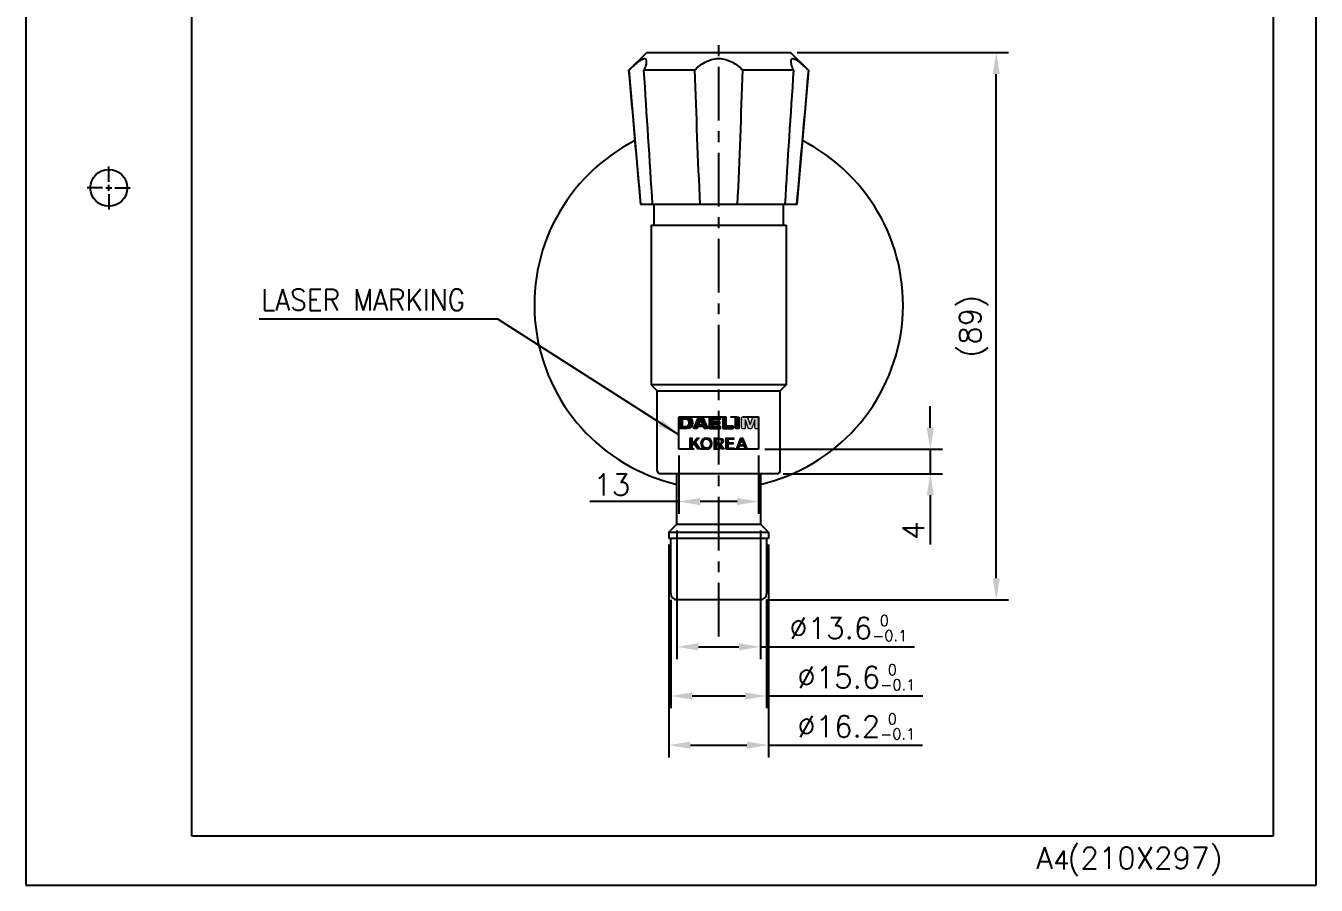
# Model space of a CAD drawing. Extents: x -4001 to -3791, y -4337 to -4040.
# Drawn here: x -4001.4 to -3791.4, y -4336.7 to -4196.8 of the extents above; entities that cross this region are included whole.
import ezdxf

# ---------------------------------------------------------------- set-up
doc = ezdxf.new("R2010")
doc.units = 0
doc.header["$LTSCALE"] = 7
doc.linetypes.add('CENTER', pattern=[2, 1.25, -0.25, 0.25, -0.25])
doc.linetypes.add('PHANTOM', pattern=[2.5, 1.25, -0.25, 0.25, -0.25, 0.25, -0.25])
doc.layers.get('0').update_dxf_attribs({"color": 2, "linetype": 'CONTINUOUS'})
doc.layers.get('Defpoints').update_dxf_attribs({"linetype": 'CONTINUOUS'})
for name, color, linetype in [('CL', 1, 'CENTER'), ('DIM', 2, 'CONTINUOUS'), ('DWG', 7, 'CONTINUOUS'), ('HANDLE_R1_DXF_CONTINUOUS_LINE', 7, 'CONTINUOUS'), ('PH', 3, 'PHANTOM'), ('TXT', 4, 'CONTINUOUS')]:
    doc.layers.add(name, color=color, linetype=linetype)
doc.layers.add('Layer 2', color=7, linetype='CONTINUOUS', lineweight=0)
doc.styles.add('DD', font='romans', dxfattribs={"bigfont": 'GHS.shx'})
doc.styles.add('GHS', font='ROMANS.shx', dxfattribs={"bigfont": 'GHS.shx'})
doc.dimstyles.new('CWC', dxfattribs={"dimscale": 0, "dimtxt": 3.5, "dimasz": 3.5, "dimexe": 2, "dimexo": 1, "dimgap": 1, "dimtad": 1, "dimdec": 4, "dimdsep": 46, "dimtxsty": 'DD', "dimcen": 3, "dimclrd": 2, "dimclre": 2, "dimclrt": 2, "dimadec": 3, "dimazin": 2, "dimtfac": 1, "dimtdec": 4, "dimtmove": 0, "dimatfit": 3, "dimfxl": 1, "dimtvp": 1, "dimtolj": 1, "dimtzin": 0, "dimlwd": -1, "dimlwe": -1, "dimarcsym": 0})

# ---------------------------------------------------------------- blocks, each defined once
blk = doc.blocks.new('BORDER')
for p, q in [((0, 1), (0, 0)), ((1, 0), (1, 1)), ((0, 0), (1, 0))]:
    blk.add_line(p, q)
blk = doc.blocks.new('*D2')
at = {"layer": 'Defpoints', "color": 0, "transparency": 16777216}
for p in [(-3882.12, -4265.71), (-3879.12, -4269.71), (-3854.18, -4269.71)]:
    blk.add_point(p, dxfattribs=at)
at = {"layer": 'DWG', "color": 2, "transparency": 16777216}
for p, q in [((-3854.18, -4262.21), (-3854.18, -4258.71)), ((-3881.12, -4265.71), (-3852.18, -4265.71)), ((-3854.18, -4265.71), (-3854.18, -4269.71)), ((-3878.12, -4269.71), (-3852.18, -4269.71)), ((-3854.18, -4273.21), (-3854.18, -4281.21))]:
    blk.add_line(p, q, dxfattribs=at)
for points in [[(-3854.77, -4262.21), (-3853.6, -4262.21), (-3854.18, -4265.71)], [(-3854.77, -4273.21), (-3853.6, -4273.21), (-3854.18, -4269.71)]]:
    blk.add_solid(points, dxfattribs=at)
at = {"layer": 'DWG', "color": 2, "transparency": 16777216, "insert": (-3856.93, -4278.96), "char_height": 3.5, "attachment_point": 5, "rotation": 90, "style": 'DD'}
blk.add_mtext('\\A1;4', dxfattribs=at)
blk = doc.blocks.new('*D7')
at = {"layer": 'Defpoints', "color": 0, "transparency": 16777216}
for p in [(-3876.87, -4201.16), (-3843.44, -4201.16), (-3881.82, -4290.21)]:
    blk.add_point(p, dxfattribs=at)
at = {"layer": 'DWG', "color": 2, "transparency": 16777216}
for p, q in [((-3875.87, -4201.16), (-3841.44, -4201.16)), ((-3843.44, -4286.71), (-3843.44, -4204.66)), ((-3880.82, -4290.21), (-3841.44, -4290.21))]:
    blk.add_line(p, q, dxfattribs=at)
for points in [[(-3844.03, -4204.66), (-3842.86, -4204.66), (-3843.44, -4201.16)], [(-3844.03, -4286.71), (-3842.86, -4286.71), (-3843.44, -4290.21)]]:
    blk.add_solid(points, dxfattribs=at)
at = {"layer": 'DWG', "color": 2, "transparency": 16777216, "insert": (-3847.11, -4245.69), "char_height": 3.5, "attachment_point": 5, "rotation": 90, "style": 'DD'}
blk.add_mtext('\\A1;(89)', dxfattribs=at)
blk = doc.blocks.new('*D3')
at = {"layer": 'Defpoints', "color": 0, "transparency": 16777216}
for p in [(-3896.42, -4289.21), (-3880.82, -4289.21), (-3880.82, -4305.87)]:
    blk.add_point(p, dxfattribs=at)
at = {"layer": 'DWG', "color": 2, "transparency": 16777216}
for p, q in [((-3896.42, -4290.21), (-3896.42, -4307.87)), ((-3880.82, -4290.21), (-3880.82, -4307.87)), ((-3892.92, -4305.87), (-3884.32, -4305.87)), ((-3880.82, -4305.87), (-3855.41, -4305.87))]:
    blk.add_line(p, q, dxfattribs=at)
for points in [[(-3892.92, -4305.29), (-3892.92, -4306.46), (-3896.42, -4305.87)], [(-3884.32, -4305.29), (-3884.32, -4306.46), (-3880.82, -4305.87)]]:
    blk.add_solid(points, dxfattribs=at)
at = {"layer": 'DWG', "color": 2, "transparency": 16777216, "insert": (-3866.21, -4302.83), "char_height": 3.5, "attachment_point": 5, "style": 'DD'}
blk.add_mtext('\\A1;%%C15.6{\\H0.5x;\\S 0^ -0.1;}', dxfattribs=at)
blk = doc.blocks.new('*D4')
at = {"layer": 'Defpoints', "color": 0, "transparency": 16777216}
for p in [(-3895.42, -4277.91), (-3881.82, -4277.91), (-3881.82, -4297.87)]:
    blk.add_point(p, dxfattribs=at)
at = {"layer": 'DWG', "color": 2, "transparency": 16777216}
for p, q in [((-3895.42, -4278.91), (-3895.42, -4299.87)), ((-3881.82, -4278.91), (-3881.82, -4299.87)), ((-3891.92, -4297.87), (-3885.32, -4297.87)), ((-3881.82, -4297.87), (-3856.73, -4297.87))]:
    blk.add_line(p, q, dxfattribs=at)
for points in [[(-3891.92, -4297.29), (-3891.92, -4298.46), (-3895.42, -4297.87)], [(-3885.32, -4297.29), (-3885.32, -4298.46), (-3881.82, -4297.87)]]:
    blk.add_solid(points, dxfattribs=at)
at = {"layer": 'DWG', "color": 2, "transparency": 16777216, "insert": (-3867.52, -4294.83), "char_height": 3.5, "attachment_point": 5, "style": 'DD'}
blk.add_mtext('\\A1;%%C13.6{\\H0.5x;\\S 0^ -0.1;}', dxfattribs=at)
blk = doc.blocks.new('*D5')
at = {"layer": 'Defpoints', "color": 0, "transparency": 16777216}
for p in [(-3896.72, -4280.21), (-3880.52, -4280.21), (-3880.52, -4313.87)]:
    blk.add_point(p, dxfattribs=at)
at = {"layer": 'DWG', "color": 2, "transparency": 16777216}
for p, q in [((-3896.72, -4281.21), (-3896.72, -4315.87)), ((-3880.52, -4281.21), (-3880.52, -4315.87)), ((-3893.22, -4313.87), (-3884.02, -4313.87)), ((-3880.52, -4313.87), (-3855.43, -4313.87))]:
    blk.add_line(p, q, dxfattribs=at)
for points in [[(-3893.22, -4313.29), (-3893.22, -4314.46), (-3896.72, -4313.87)], [(-3884.02, -4313.29), (-3884.02, -4314.46), (-3880.52, -4313.87)]]:
    blk.add_solid(points, dxfattribs=at)
at = {"layer": 'DWG', "color": 2, "transparency": 16777216, "insert": (-3866.22, -4310.83), "char_height": 3.5, "attachment_point": 5, "style": 'DD'}
blk.add_mtext('\\A1;%%C16.2{\\H0.5x;\\S 0^ -0.1;}', dxfattribs=at)
blk = doc.blocks.new('*D6')
at = {"layer": 'Defpoints', "color": 0, "transparency": 16777216}
for p in [(-3895.12, -4265.71), (-3882.12, -4265.71), (-3882.12, -4274.23)]:
    blk.add_point(p, dxfattribs=at)
at = {"layer": 'DWG', "color": 2, "transparency": 16777216}
for p, q in [((-3895.12, -4266.71), (-3895.12, -4276.23)), ((-3882.12, -4266.71), (-3882.12, -4276.23)), ((-3895.12, -4274.23), (-3909.58, -4274.23)), ((-3885.62, -4274.23), (-3891.62, -4274.23))]:
    blk.add_line(p, q, dxfattribs=at)
for points in [[(-3891.62, -4273.64), (-3891.62, -4274.81), (-3895.12, -4274.23)], [(-3885.62, -4273.64), (-3885.62, -4274.81), (-3882.12, -4274.23)]]:
    blk.add_solid(points, dxfattribs=at)
at = {"layer": 'DWG', "color": 2, "transparency": 16777216, "insert": (-3906, -4271.48), "char_height": 3.5, "attachment_point": 5, "style": 'DD'}
blk.add_mtext('\\A1;13', dxfattribs=at)
blk = doc.blocks.new('fdf')
at = {"layer": 'Layer 2'}
h = blk.add_hatch(color=2, dxfattribs=at)
h.dxf.hatch_style = 2
edge = h.paths.add_edge_path()
edge.add_spline(control_points=[(-4472.35, -1417.17), (-4472.54, -1417.17), (-4472.73, -1417.17), (-4472.93, -1417.17), (-4472.93, -1416.82), (-4472.93, -1416.46), (-4472.93, -1416.11), (-4472.73, -1416.11), (-4472.54, -1416.11), (-4472.35, -1416.11), (-4472.08, -1416.11), (-4471.91, -1416.31), (-4471.91, -1416.64), (-4471.91, -1416.97), (-4472.08, -1417.17), (-4472.35, -1417.17)], knot_values=[0, 0, 0, 0, 1, 1, 1, 2, 2, 2, 3, 3, 3, 4, 4, 4, 5, 5, 5, 5], degree=3, periodic=0)
edge = h.paths.add_edge_path()
edge.add_spline(control_points=[(-4472.17, -1415.67), (-4472.59, -1415.67), (-4473.01, -1415.67), (-4473.43, -1415.67), (-4473.53, -1415.67), (-4473.57, -1415.71), (-4473.57, -1415.81), (-4473.57, -1416.36), (-4473.57, -1416.92), (-4473.57, -1417.47), (-4473.57, -1417.57), (-4473.53, -1417.61), (-4473.43, -1417.61), (-4473.01, -1417.61), (-4472.59, -1417.61), (-4472.17, -1417.61), (-4471.56, -1417.61), (-4471.25, -1417.26), (-4471.25, -1416.64), (-4471.25, -1416.01), (-4471.56, -1415.67), (-4472.17, -1415.67)], knot_values=[0, 0, 0, 0, 1, 1, 1, 2, 2, 2, 3, 3, 3, 4, 4, 4, 5, 5, 5, 6, 6, 6, 7, 7, 7, 7], degree=3, periodic=0)
h = blk.add_hatch(color=2, dxfattribs=at)
h.dxf.hatch_style = 2
edge = h.paths.add_edge_path()
edge.add_spline(control_points=[(-4470.27, -1416.89), (-4470.27, -1416.89), (-4470, -1416.16), (-4470, -1416.16), (-4470, -1416.16), (-4469.72, -1416.89), (-4469.72, -1416.89), (-4469.72, -1416.89), (-4470.27, -1416.89), (-4470.27, -1416.89)], knot_values=[0, 0, 0, 0, 1, 1, 1, 2, 2, 2, 3, 3, 3, 3], degree=3, periodic=0)
edge = h.paths.add_edge_path()
edge.add_spline(control_points=[(-4468.84, -1417.42), (-4469.08, -1416.86), (-4469.33, -1416.31), (-4469.57, -1415.75), (-4469.59, -1415.69), (-4469.63, -1415.67), (-4469.69, -1415.67), (-4469.9, -1415.67), (-4470.1, -1415.67), (-4470.3, -1415.67), (-4470.37, -1415.67), (-4470.4, -1415.69), (-4470.43, -1415.75), (-4470.67, -1416.31), (-4470.91, -1416.86), (-4471.15, -1417.42), (-4471.19, -1417.51), (-4471.13, -1417.61), (-4471.03, -1417.61), (-4470.9, -1417.61), (-4470.77, -1417.61), (-4470.64, -1417.61), (-4470.57, -1417.61), (-4470.53, -1417.58), (-4470.51, -1417.52), (-4470.48, -1417.44), (-4470.45, -1417.37), (-4470.43, -1417.3), (-4470.14, -1417.3), (-4469.85, -1417.3), (-4469.57, -1417.3), (-4469.54, -1417.37), (-4469.51, -1417.44), (-4469.48, -1417.52), (-4469.46, -1417.58), (-4469.43, -1417.61), (-4469.36, -1417.61), (-4469.23, -1417.61), (-4469.1, -1417.61), (-4468.96, -1417.61), (-4468.87, -1417.61), (-4468.8, -1417.51), (-4468.84, -1417.42)], knot_values=[0, 0, 0, 0, 1, 1, 1, 2, 2, 2, 3, 3, 3, 4, 4, 4, 5, 5, 5, 6, 6, 6, 7, 7, 7, 8, 8, 8, 9, 9, 9, 10, 10, 10, 11, 11, 11, 12, 12, 12, 13, 13, 13, 14, 14, 14, 14], degree=3, periodic=0)
h = blk.add_hatch(color=2, dxfattribs=at)
h.dxf.hatch_style = 2
edge = h.paths.add_edge_path()
edge.add_spline(control_points=[(-4468.65, -1415.81), (-4468.65, -1415.71), (-4468.61, -1415.67), (-4468.52, -1415.67), (-4467.96, -1415.67), (-4467.4, -1415.67), (-4466.85, -1415.67), (-4466.75, -1415.67), (-4466.71, -1415.71), (-4466.71, -1415.81), (-4466.71, -1415.86), (-4466.71, -1415.91), (-4466.71, -1415.96), (-4466.71, -1416.05), (-4466.75, -1416.09), (-4466.85, -1416.09), (-4467.23, -1416.09), (-4467.61, -1416.09), (-4468, -1416.09), (-4468, -1416.2), (-4468, -1416.31), (-4468, -1416.43), (-4467.65, -1416.43), (-4467.29, -1416.43), (-4466.94, -1416.43), (-4466.84, -1416.43), (-4466.8, -1416.47), (-4466.8, -1416.56), (-4466.8, -1416.61), (-4466.8, -1416.66), (-4466.8, -1416.72), (-4466.8, -1416.81), (-4466.84, -1416.85), (-4466.94, -1416.85), (-4467.29, -1416.85), (-4467.65, -1416.85), (-4468, -1416.85), (-4468, -1416.96), (-4468, -1417.07), (-4468, -1417.19), (-4467.61, -1417.19), (-4467.23, -1417.19), (-4466.85, -1417.19), (-4466.75, -1417.19), (-4466.71, -1417.22), (-4466.71, -1417.32), (-4466.71, -1417.37), (-4466.71, -1417.42), (-4466.71, -1417.47), (-4466.71, -1417.57), (-4466.75, -1417.61), (-4466.85, -1417.61), (-4467.4, -1417.61), (-4467.96, -1417.61), (-4468.52, -1417.61), (-4468.61, -1417.61), (-4468.65, -1417.57), (-4468.65, -1417.47), (-4468.65, -1416.92), (-4468.65, -1416.36), (-4468.65, -1415.81)], knot_values=[0, 0, 0, 0, 1, 1, 1, 2, 2, 2, 3, 3, 3, 4, 4, 4, 5, 5, 5, 6, 6, 6, 7, 7, 7, 8, 8, 8, 9, 9, 9, 10, 10, 10, 11, 11, 11, 12, 12, 12, 13, 13, 13, 14, 14, 14, 15, 15, 15, 16, 16, 16, 17, 17, 17, 18, 18, 18, 19, 19, 19, 20, 20, 20, 20], degree=3, periodic=0)
h = blk.add_hatch(color=2, dxfattribs=at)
h.dxf.hatch_style = 2
edge = h.paths.add_edge_path()
edge.add_spline(control_points=[(-4466.32, -1417.61), (-4466.42, -1417.61), (-4466.46, -1417.57), (-4466.46, -1417.47), (-4466.46, -1416.92), (-4466.46, -1416.36), (-4466.46, -1415.81), (-4466.46, -1415.71), (-4466.42, -1415.67), (-4466.32, -1415.67), (-4466.19, -1415.67), (-4466.06, -1415.67), (-4465.92, -1415.67), (-4465.83, -1415.67), (-4465.79, -1415.71), (-4465.79, -1415.81), (-4465.79, -1416.25), (-4465.79, -1416.69), (-4465.79, -1417.13), (-4465.44, -1417.13), (-4465.09, -1417.13), (-4464.75, -1417.13), (-4464.65, -1417.13), (-4464.61, -1417.17), (-4464.61, -1417.27), (-4464.61, -1417.34), (-4464.61, -1417.4), (-4464.61, -1417.47), (-4464.61, -1417.57), (-4464.65, -1417.61), (-4464.75, -1417.61), (-4465.27, -1417.61), (-4465.8, -1417.61), (-4466.32, -1417.61)], knot_values=[0, 0, 0, 0, 1, 1, 1, 2, 2, 2, 3, 3, 3, 4, 4, 4, 5, 5, 5, 6, 6, 6, 7, 7, 7, 8, 8, 8, 9, 9, 9, 10, 10, 10, 11, 11, 11, 11], degree=3, periodic=0)
h = blk.add_hatch(color=2, dxfattribs=at)
h.dxf.hatch_style = 2
edge = h.paths.add_edge_path()
edge.add_spline(control_points=[(-4463.85, -1417.61), (-4463.76, -1417.61), (-4463.72, -1417.57), (-4463.72, -1417.47), (-4463.72, -1416.92), (-4463.72, -1416.36), (-4463.72, -1415.81), (-4463.72, -1415.71), (-4463.76, -1415.67), (-4463.85, -1415.67), (-4463.99, -1415.67), (-4464.12, -1415.67), (-4464.25, -1415.67), (-4464.34, -1415.67), (-4464.38, -1415.71), (-4464.38, -1415.81), (-4464.38, -1416.36), (-4464.38, -1416.92), (-4464.38, -1417.47), (-4464.38, -1417.57), (-4464.34, -1417.61), (-4464.25, -1417.61), (-4464.12, -1417.61), (-4463.99, -1417.61), (-4463.85, -1417.61)], knot_values=[0, 0, 0, 0, 1, 1, 1, 2, 2, 2, 3, 3, 3, 4, 4, 4, 5, 5, 5, 6, 6, 6, 7, 7, 7, 8, 8, 8, 8], degree=3, periodic=0)
h = blk.add_hatch(color=2, dxfattribs=at)
h.dxf.hatch_style = 2
edge = h.paths.add_edge_path()
edge.add_spline(control_points=[(-4461.96, -1417.61), (-4461.9, -1417.61), (-4461.85, -1417.61), (-4461.79, -1417.61), (-4461.72, -1417.61), (-4461.69, -1417.58), (-4461.67, -1417.52), (-4461.5, -1417.07), (-4461.34, -1416.62), (-4461.18, -1416.17), (-4461.18, -1416.61), (-4461.18, -1417.04), (-4461.18, -1417.47), (-4461.18, -1417.57), (-4461.14, -1417.61), (-4461.05, -1417.61), (-4460.93, -1417.61), (-4460.82, -1417.61), (-4460.7, -1417.61), (-4460.61, -1417.61), (-4460.57, -1417.57), (-4460.57, -1417.47), (-4460.57, -1416.92), (-4460.57, -1416.36), (-4460.57, -1415.81), (-4460.57, -1415.71), (-4460.61, -1415.67), (-4460.7, -1415.67), (-4460.94, -1415.67), (-4461.18, -1415.67), (-4461.42, -1415.67), (-4461.49, -1415.67), (-4461.52, -1415.7), (-4461.54, -1415.76), (-4461.68, -1416.14), (-4461.82, -1416.53), (-4461.96, -1416.91), (-4462.1, -1416.53), (-4462.24, -1416.14), (-4462.37, -1415.76), (-4462.4, -1415.7), (-4462.43, -1415.67), (-4462.5, -1415.67), (-4462.74, -1415.67), (-4462.98, -1415.67), (-4463.22, -1415.67), (-4463.31, -1415.67), (-4463.35, -1415.71), (-4463.35, -1415.81), (-4463.35, -1416.36), (-4463.35, -1416.92), (-4463.35, -1417.47), (-4463.35, -1417.57), (-4463.31, -1417.61), (-4463.22, -1417.61), (-4463.1, -1417.61), (-4462.99, -1417.61), (-4462.87, -1417.61), (-4462.78, -1417.61), (-4462.74, -1417.57), (-4462.74, -1417.47), (-4462.74, -1417.04), (-4462.74, -1416.61), (-4462.74, -1416.17), (-4462.58, -1416.62), (-4462.41, -1417.07), (-4462.25, -1417.52), (-4462.23, -1417.58), (-4462.19, -1417.61), (-4462.13, -1417.61), (-4462.07, -1417.61), (-4462.02, -1417.61), (-4461.96, -1417.61)], knot_values=[0, 0, 0, 0, 1, 1, 1, 2, 2, 2, 3, 3, 3, 4, 4, 4, 5, 5, 5, 6, 6, 6, 7, 7, 7, 8, 8, 8, 9, 9, 9, 10, 10, 10, 11, 11, 11, 12, 12, 12, 13, 13, 13, 14, 14, 14, 15, 15, 15, 16, 16, 16, 17, 17, 17, 18, 18, 18, 19, 19, 19, 20, 20, 20, 21, 21, 21, 22, 22, 22, 23, 23, 23, 24, 24, 24, 24], degree=3, periodic=0)
h = blk.add_hatch(color=2, dxfattribs=at)
h.dxf.hatch_style = 2
edge = h.paths.add_edge_path()
edge.add_spline(control_points=[(-4471.74, -1419.1), (-4471.74, -1419.1), (-4471.39, -1419.1), (-4471.39, -1419.1), (-4471.39, -1419.1), (-4471.39, -1419.97), (-4471.39, -1419.97), (-4471.39, -1419.97), (-4471.38, -1419.97), (-4471.38, -1419.97), (-4471.38, -1419.97), (-4470.56, -1419.1), (-4470.56, -1419.1), (-4470.56, -1419.1), (-4470.18, -1419.1), (-4470.18, -1419.1), (-4470.18, -1419.1), (-4470.85, -1419.81), (-4470.85, -1419.81), (-4470.85, -1419.81), (-4470.06, -1420.94), (-4470.06, -1420.94), (-4470.06, -1420.94), (-4470.45, -1420.94), (-4470.45, -1420.94), (-4470.45, -1420.94), (-4471.06, -1420.04), (-4471.06, -1420.04), (-4471.06, -1420.04), (-4471.39, -1420.39), (-4471.39, -1420.39), (-4471.39, -1420.39), (-4471.39, -1420.94), (-4471.39, -1420.94), (-4471.39, -1420.94), (-4471.74, -1420.94), (-4471.74, -1420.94), (-4471.74, -1420.94), (-4471.74, -1419.1), (-4471.74, -1419.1)], knot_values=[0, 0, 0, 0, 1, 1, 1, 2, 2, 2, 3, 3, 3, 4, 4, 4, 5, 5, 5, 6, 6, 6, 7, 7, 7, 8, 8, 8, 9, 9, 9, 10, 10, 10, 11, 11, 11, 12, 12, 12, 13, 13, 13, 13], degree=3, periodic=0)
h = blk.add_hatch(color=2, dxfattribs=at)
h.dxf.hatch_style = 2
edge = h.paths.add_edge_path()
edge.add_spline(control_points=[(-4468.46, -1420.01), (-4468.46, -1419.58), (-4468.7, -1419.31), (-4469.06, -1419.31), (-4469.42, -1419.31), (-4469.65, -1419.58), (-4469.65, -1420.01), (-4469.65, -1420.45), (-4469.42, -1420.72), (-4469.06, -1420.72), (-4468.7, -1420.72), (-4468.46, -1420.45), (-4468.46, -1420.01)], knot_values=[0, 0, 0, 0, 1, 1, 1, 2, 2, 2, 3, 3, 3, 4, 4, 4, 4], degree=3, periodic=0)
edge = h.paths.add_edge_path()
edge.add_spline(control_points=[(-4470, -1420.01), (-4470, -1419.42), (-4469.61, -1419.06), (-4469.06, -1419.06), (-4468.5, -1419.06), (-4468.11, -1419.42), (-4468.11, -1420.01), (-4468.11, -1420.61), (-4468.5, -1420.98), (-4469.06, -1420.98), (-4469.61, -1420.98), (-4470, -1420.61), (-4470, -1420.01)], knot_values=[0, 0, 0, 0, 1, 1, 1, 2, 2, 2, 3, 3, 3, 4, 4, 4, 4], degree=3, periodic=0)
h = blk.add_hatch(color=2, dxfattribs=at)
h.dxf.hatch_style = 2
edge = h.paths.add_edge_path()
edge.add_spline(control_points=[(-4467.43, -1419.97), (-4467.43, -1419.97), (-4467.1, -1419.97), (-4467.1, -1419.97), (-4466.79, -1419.97), (-4466.62, -1419.85), (-4466.62, -1419.63), (-4466.62, -1419.41), (-4466.79, -1419.33), (-4467.1, -1419.33), (-4467.1, -1419.33), (-4467.43, -1419.33), (-4467.43, -1419.33), (-4467.43, -1419.33), (-4467.43, -1419.97), (-4467.43, -1419.97)], knot_values=[0, 0, 0, 0, 1, 1, 1, 2, 2, 2, 3, 3, 3, 4, 4, 4, 5, 5, 5, 5], degree=3, periodic=0)
edge = h.paths.add_edge_path()
edge.add_spline(control_points=[(-4466.59, -1420.94), (-4466.59, -1420.94), (-4467.08, -1420.2), (-4467.08, -1420.2), (-4467.08, -1420.2), (-4467.43, -1420.2), (-4467.43, -1420.2), (-4467.43, -1420.2), (-4467.43, -1420.94), (-4467.43, -1420.94), (-4467.43, -1420.94), (-4467.78, -1420.94), (-4467.78, -1420.94), (-4467.78, -1420.94), (-4467.78, -1419.1), (-4467.78, -1419.1), (-4467.78, -1419.1), (-4467.06, -1419.1), (-4467.06, -1419.1), (-4466.61, -1419.1), (-4466.28, -1419.23), (-4466.28, -1419.63), (-4466.28, -1419.92), (-4466.46, -1420.09), (-4466.73, -1420.16), (-4466.73, -1420.16), (-4466.2, -1420.94), (-4466.2, -1420.94), (-4466.2, -1420.94), (-4466.59, -1420.94), (-4466.59, -1420.94)], knot_values=[0, 0, 0, 0, 1, 1, 1, 2, 2, 2, 3, 3, 3, 4, 4, 4, 5, 5, 5, 6, 6, 6, 7, 7, 7, 8, 8, 8, 9, 9, 9, 10, 10, 10, 10], degree=3, periodic=0)
h = blk.add_hatch(color=2, dxfattribs=at)
h.dxf.hatch_style = 2
edge = h.paths.add_edge_path()
edge.add_spline(control_points=[(-4465.88, -1419.1), (-4465.88, -1419.1), (-4464.59, -1419.1), (-4464.59, -1419.1), (-4464.59, -1419.1), (-4464.59, -1419.34), (-4464.59, -1419.34), (-4464.59, -1419.34), (-4465.53, -1419.34), (-4465.53, -1419.34), (-4465.53, -1419.34), (-4465.53, -1419.85), (-4465.53, -1419.85), (-4465.53, -1419.85), (-4464.73, -1419.85), (-4464.73, -1419.85), (-4464.73, -1419.85), (-4464.73, -1420.1), (-4464.73, -1420.1), (-4464.73, -1420.1), (-4465.53, -1420.1), (-4465.53, -1420.1), (-4465.53, -1420.1), (-4465.53, -1420.7), (-4465.53, -1420.7), (-4465.53, -1420.7), (-4464.56, -1420.7), (-4464.56, -1420.7), (-4464.56, -1420.7), (-4464.56, -1420.94), (-4464.56, -1420.94), (-4464.56, -1420.94), (-4465.88, -1420.94), (-4465.88, -1420.94), (-4465.88, -1420.94), (-4465.88, -1419.1), (-4465.88, -1419.1)], knot_values=[0, 0, 0, 0, 1, 1, 1, 2, 2, 2, 3, 3, 3, 4, 4, 4, 5, 5, 5, 6, 6, 6, 7, 7, 7, 8, 8, 8, 9, 9, 9, 10, 10, 10, 11, 11, 11, 12, 12, 12, 12], degree=3, periodic=0)
h = blk.add_hatch(color=2, dxfattribs=at)
h.dxf.hatch_style = 2
edge = h.paths.add_edge_path()
edge.add_spline(control_points=[(-4463.03, -1420.19), (-4463.03, -1420.19), (-4463.11, -1419.94), (-4463.11, -1419.94), (-4463.19, -1419.74), (-4463.25, -1419.53), (-4463.32, -1419.32), (-4463.32, -1419.32), (-4463.33, -1419.32), (-4463.33, -1419.32), (-4463.39, -1419.54), (-4463.46, -1419.74), (-4463.53, -1419.94), (-4463.53, -1419.94), (-4463.62, -1420.19), (-4463.62, -1420.19), (-4463.62, -1420.19), (-4463.03, -1420.19), (-4463.03, -1420.19)], knot_values=[0, 0, 0, 0, 1, 1, 1, 2, 2, 2, 3, 3, 3, 4, 4, 4, 5, 5, 5, 6, 6, 6, 6], degree=3, periodic=0)
edge = h.paths.add_edge_path()
edge.add_spline(control_points=[(-4462.94, -1420.42), (-4462.94, -1420.42), (-4463.7, -1420.42), (-4463.7, -1420.42), (-4463.7, -1420.42), (-4463.89, -1420.94), (-4463.89, -1420.94), (-4463.89, -1420.94), (-4464.24, -1420.94), (-4464.24, -1420.94), (-4464.24, -1420.94), (-4463.52, -1419.1), (-4463.52, -1419.1), (-4463.52, -1419.1), (-4463.12, -1419.1), (-4463.12, -1419.1), (-4463.12, -1419.1), (-4462.4, -1420.94), (-4462.4, -1420.94), (-4462.4, -1420.94), (-4462.76, -1420.94), (-4462.76, -1420.94), (-4462.76, -1420.94), (-4462.94, -1420.42), (-4462.94, -1420.42)], knot_values=[0, 0, 0, 0, 1, 1, 1, 2, 2, 2, 3, 3, 3, 4, 4, 4, 5, 5, 5, 6, 6, 6, 7, 7, 7, 8, 8, 8, 8], degree=3, periodic=0)
for points, knots in [([(-4472.17, -1415.67), (-4472.59, -1415.67), (-4473.01, -1415.67), (-4473.43, -1415.67), (-4473.53, -1415.67), (-4473.57, -1415.71), (-4473.57, -1415.81), (-4473.57, -1416.36), (-4473.57, -1416.92), (-4473.57, -1417.47), (-4473.57, -1417.57), (-4473.53, -1417.61), (-4473.43, -1417.61), (-4473.01, -1417.61), (-4472.59, -1417.61), (-4472.17, -1417.61), (-4471.56, -1417.61), (-4471.25, -1417.26), (-4471.25, -1416.64), (-4471.25, -1416.01), (-4471.56, -1415.67), (-4472.17, -1415.67)], [0, 0, 0, 0, 1, 1, 1, 2, 2, 2, 3, 3, 3, 4, 4, 4, 5, 5, 5, 6, 6, 6, 7, 7, 7, 7]), ([(-4472.35, -1417.17), (-4472.54, -1417.17), (-4472.73, -1417.17), (-4472.93, -1417.17), (-4472.93, -1416.82), (-4472.93, -1416.46), (-4472.93, -1416.11), (-4472.73, -1416.11), (-4472.54, -1416.11), (-4472.35, -1416.11), (-4472.08, -1416.11), (-4471.91, -1416.31), (-4471.91, -1416.64), (-4471.91, -1416.97), (-4472.08, -1417.17), (-4472.35, -1417.17)], [0, 0, 0, 0, 1, 1, 1, 2, 2, 2, 3, 3, 3, 4, 4, 4, 5, 5, 5, 5]), ([(-4468.84, -1417.42), (-4469.08, -1416.86), (-4469.33, -1416.31), (-4469.57, -1415.75), (-4469.59, -1415.69), (-4469.63, -1415.67), (-4469.69, -1415.67), (-4469.9, -1415.67), (-4470.1, -1415.67), (-4470.3, -1415.67), (-4470.37, -1415.67), (-4470.4, -1415.69), (-4470.43, -1415.75), (-4470.67, -1416.31), (-4470.91, -1416.86), (-4471.15, -1417.42), (-4471.19, -1417.51), (-4471.13, -1417.61), (-4471.03, -1417.61), (-4470.9, -1417.61), (-4470.77, -1417.61), (-4470.64, -1417.61), (-4470.57, -1417.61), (-4470.53, -1417.58), (-4470.51, -1417.52), (-4470.48, -1417.44), (-4470.45, -1417.37), (-4470.43, -1417.3), (-4470.14, -1417.3), (-4469.85, -1417.3), (-4469.57, -1417.3), (-4469.54, -1417.37), (-4469.51, -1417.44), (-4469.48, -1417.52), (-4469.46, -1417.58), (-4469.43, -1417.61), (-4469.36, -1417.61), (-4469.23, -1417.61), (-4469.1, -1417.61), (-4468.96, -1417.61), (-4468.87, -1417.61), (-4468.8, -1417.51), (-4468.84, -1417.42)], [0, 0, 0, 0, 1, 1, 1, 2, 2, 2, 3, 3, 3, 4, 4, 4, 5, 5, 5, 6, 6, 6, 7, 7, 7, 8, 8, 8, 9, 9, 9, 10, 10, 10, 11, 11, 11, 12, 12, 12, 13, 13, 13, 14, 14, 14, 14]), ([(-4470.27, -1416.89), (-4470.27, -1416.89), (-4470, -1416.16), (-4470, -1416.16), (-4470, -1416.16), (-4469.72, -1416.89), (-4469.72, -1416.89), (-4469.72, -1416.89), (-4470.27, -1416.89), (-4470.27, -1416.89)], [0, 0, 0, 0, 1, 1, 1, 2, 2, 2, 3, 3, 3, 3]), ([(-4468.65, -1415.81), (-4468.65, -1415.71), (-4468.61, -1415.67), (-4468.52, -1415.67), (-4467.96, -1415.67), (-4467.4, -1415.67), (-4466.85, -1415.67), (-4466.75, -1415.67), (-4466.71, -1415.71), (-4466.71, -1415.81), (-4466.71, -1415.86), (-4466.71, -1415.91), (-4466.71, -1415.96), (-4466.71, -1416.05), (-4466.75, -1416.09), (-4466.85, -1416.09), (-4467.23, -1416.09), (-4467.61, -1416.09), (-4468, -1416.09), (-4468, -1416.2), (-4468, -1416.31), (-4468, -1416.43), (-4467.65, -1416.43), (-4467.29, -1416.43), (-4466.94, -1416.43), (-4466.84, -1416.43), (-4466.8, -1416.47), (-4466.8, -1416.56), (-4466.8, -1416.61), (-4466.8, -1416.66), (-4466.8, -1416.72), (-4466.8, -1416.81), (-4466.84, -1416.85), (-4466.94, -1416.85), (-4467.29, -1416.85), (-4467.65, -1416.85), (-4468, -1416.85), (-4468, -1416.96), (-4468, -1417.07), (-4468, -1417.19), (-4467.61, -1417.19), (-4467.23, -1417.19), (-4466.85, -1417.19), (-4466.75, -1417.19), (-4466.71, -1417.22), (-4466.71, -1417.32), (-4466.71, -1417.37), (-4466.71, -1417.42), (-4466.71, -1417.47), (-4466.71, -1417.57), (-4466.75, -1417.61), (-4466.85, -1417.61), (-4467.4, -1417.61), (-4467.96, -1417.61), (-4468.52, -1417.61), (-4468.61, -1417.61), (-4468.65, -1417.57), (-4468.65, -1417.47), (-4468.65, -1416.92), (-4468.65, -1416.36), (-4468.65, -1415.81)], [0, 0, 0, 0, 1, 1, 1, 2, 2, 2, 3, 3, 3, 4, 4, 4, 5, 5, 5, 6, 6, 6, 7, 7, 7, 8, 8, 8, 9, 9, 9, 10, 10, 10, 11, 11, 11, 12, 12, 12, 13, 13, 13, 14, 14, 14, 15, 15, 15, 16, 16, 16, 17, 17, 17, 18, 18, 18, 19, 19, 19, 20, 20, 20, 20]), ([(-4466.32, -1417.61), (-4466.42, -1417.61), (-4466.46, -1417.57), (-4466.46, -1417.47), (-4466.46, -1416.92), (-4466.46, -1416.36), (-4466.46, -1415.81), (-4466.46, -1415.71), (-4466.42, -1415.67), (-4466.32, -1415.67), (-4466.19, -1415.67), (-4466.06, -1415.67), (-4465.92, -1415.67), (-4465.83, -1415.67), (-4465.79, -1415.71), (-4465.79, -1415.81), (-4465.79, -1416.25), (-4465.79, -1416.69), (-4465.79, -1417.13), (-4465.44, -1417.13), (-4465.09, -1417.13), (-4464.75, -1417.13), (-4464.65, -1417.13), (-4464.61, -1417.17), (-4464.61, -1417.27), (-4464.61, -1417.34), (-4464.61, -1417.4), (-4464.61, -1417.47), (-4464.61, -1417.57), (-4464.65, -1417.61), (-4464.75, -1417.61), (-4465.27, -1417.61), (-4465.8, -1417.61), (-4466.32, -1417.61)], [0, 0, 0, 0, 1, 1, 1, 2, 2, 2, 3, 3, 3, 4, 4, 4, 5, 5, 5, 6, 6, 6, 7, 7, 7, 8, 8, 8, 9, 9, 9, 10, 10, 10, 11, 11, 11, 11]), ([(-4463.85, -1417.61), (-4463.76, -1417.61), (-4463.72, -1417.57), (-4463.72, -1417.47), (-4463.72, -1416.92), (-4463.72, -1416.36), (-4463.72, -1415.81), (-4463.72, -1415.71), (-4463.76, -1415.67), (-4463.85, -1415.67), (-4463.99, -1415.67), (-4464.12, -1415.67), (-4464.25, -1415.67), (-4464.34, -1415.67), (-4464.38, -1415.71), (-4464.38, -1415.81), (-4464.38, -1416.36), (-4464.38, -1416.92), (-4464.38, -1417.47), (-4464.38, -1417.57), (-4464.34, -1417.61), (-4464.25, -1417.61), (-4464.12, -1417.61), (-4463.99, -1417.61), (-4463.85, -1417.61)], [0, 0, 0, 0, 1, 1, 1, 2, 2, 2, 3, 3, 3, 4, 4, 4, 5, 5, 5, 6, 6, 6, 7, 7, 7, 8, 8, 8, 8]), ([(-4461.96, -1417.61), (-4461.9, -1417.61), (-4461.85, -1417.61), (-4461.79, -1417.61), (-4461.72, -1417.61), (-4461.69, -1417.58), (-4461.67, -1417.52), (-4461.5, -1417.07), (-4461.34, -1416.62), (-4461.18, -1416.17), (-4461.18, -1416.61), (-4461.18, -1417.04), (-4461.18, -1417.47), (-4461.18, -1417.57), (-4461.14, -1417.61), (-4461.05, -1417.61), (-4460.93, -1417.61), (-4460.82, -1417.61), (-4460.7, -1417.61), (-4460.61, -1417.61), (-4460.57, -1417.57), (-4460.57, -1417.47), (-4460.57, -1416.92), (-4460.57, -1416.36), (-4460.57, -1415.81), (-4460.57, -1415.71), (-4460.61, -1415.67), (-4460.7, -1415.67), (-4460.94, -1415.67), (-4461.18, -1415.67), (-4461.42, -1415.67), (-4461.49, -1415.67), (-4461.52, -1415.7), (-4461.54, -1415.76), (-4461.68, -1416.14), (-4461.82, -1416.53), (-4461.96, -1416.91), (-4462.1, -1416.53), (-4462.24, -1416.14), (-4462.37, -1415.76), (-4462.4, -1415.7), (-4462.43, -1415.67), (-4462.5, -1415.67), (-4462.74, -1415.67), (-4462.98, -1415.67), (-4463.22, -1415.67), (-4463.31, -1415.67), (-4463.35, -1415.71), (-4463.35, -1415.81), (-4463.35, -1416.36), (-4463.35, -1416.92), (-4463.35, -1417.47), (-4463.35, -1417.57), (-4463.31, -1417.61), (-4463.22, -1417.61), (-4463.1, -1417.61), (-4462.99, -1417.61), (-4462.87, -1417.61), (-4462.78, -1417.61), (-4462.74, -1417.57), (-4462.74, -1417.47), (-4462.74, -1417.04), (-4462.74, -1416.61), (-4462.74, -1416.17), (-4462.58, -1416.62), (-4462.41, -1417.07), (-4462.25, -1417.52), (-4462.23, -1417.58), (-4462.19, -1417.61), (-4462.13, -1417.61), (-4462.07, -1417.61), (-4462.02, -1417.61), (-4461.96, -1417.61)], [0, 0, 0, 0, 1, 1, 1, 2, 2, 2, 3, 3, 3, 4, 4, 4, 5, 5, 5, 6, 6, 6, 7, 7, 7, 8, 8, 8, 9, 9, 9, 10, 10, 10, 11, 11, 11, 12, 12, 12, 13, 13, 13, 14, 14, 14, 15, 15, 15, 16, 16, 16, 17, 17, 17, 18, 18, 18, 19, 19, 19, 20, 20, 20, 21, 21, 21, 22, 22, 22, 23, 23, 23, 24, 24, 24, 24]), ([(-4470, -1420.01), (-4470, -1419.42), (-4469.61, -1419.06), (-4469.06, -1419.06), (-4468.5, -1419.06), (-4468.11, -1419.42), (-4468.11, -1420.01), (-4468.11, -1420.61), (-4468.5, -1420.98), (-4469.06, -1420.98), (-4469.61, -1420.98), (-4470, -1420.61), (-4470, -1420.01)], [0, 0, 0, 0, 1, 1, 1, 2, 2, 2, 3, 3, 3, 4, 4, 4, 4]), ([(-4468.46, -1420.01), (-4468.46, -1419.58), (-4468.7, -1419.31), (-4469.06, -1419.31), (-4469.42, -1419.31), (-4469.65, -1419.58), (-4469.65, -1420.01), (-4469.65, -1420.45), (-4469.42, -1420.72), (-4469.06, -1420.72), (-4468.7, -1420.72), (-4468.46, -1420.45), (-4468.46, -1420.01)], [0, 0, 0, 0, 1, 1, 1, 2, 2, 2, 3, 3, 3, 4, 4, 4, 4]), ([(-4467.1, -1419.97), (-4466.79, -1419.97), (-4466.62, -1419.85), (-4466.62, -1419.63), (-4466.62, -1419.41), (-4466.79, -1419.33), (-4467.1, -1419.33)], [1, 1, 1, 1, 2, 2, 2, 3, 3, 3, 3]), ([(-4467.06, -1419.1), (-4466.61, -1419.1), (-4466.28, -1419.23), (-4466.28, -1419.63), (-4466.28, -1419.92), (-4466.46, -1420.09), (-4466.73, -1420.16)], [6, 6, 6, 6, 7, 7, 7, 8, 8, 8, 8])]:
    blk.add_open_spline(points, degree=3, knots=knots, dxfattribs=at)
for points in [[(-4471.74, -1419.1), (-4471.74, -1419.1), (-4471.39, -1419.1), (-4471.39, -1419.1)], [(-4471.74, -1420.94), (-4471.74, -1420.94), (-4471.74, -1419.1), (-4471.74, -1419.1)], [(-4471.39, -1419.1), (-4471.39, -1419.1), (-4471.39, -1419.97), (-4471.39, -1419.97)], [(-4471.38, -1419.97), (-4471.38, -1419.97), (-4470.56, -1419.1), (-4470.56, -1419.1)], [(-4470.18, -1419.1), (-4470.18, -1419.1), (-4470.85, -1419.81), (-4470.85, -1419.81)], [(-4470.56, -1419.1), (-4470.56, -1419.1), (-4470.18, -1419.1), (-4470.18, -1419.1)], [(-4467.78, -1420.94), (-4467.78, -1420.94), (-4467.78, -1419.1), (-4467.78, -1419.1)], [(-4467.78, -1419.1), (-4467.78, -1419.1), (-4467.06, -1419.1), (-4467.06, -1419.1)], [(-4467.1, -1419.33), (-4467.1, -1419.33), (-4467.43, -1419.33), (-4467.43, -1419.33)], [(-4467.43, -1419.33), (-4467.43, -1419.33), (-4467.43, -1419.97), (-4467.43, -1419.97)], [(-4465.88, -1419.1), (-4465.88, -1419.1), (-4464.59, -1419.1), (-4464.59, -1419.1)], [(-4465.88, -1420.94), (-4465.88, -1420.94), (-4465.88, -1419.1), (-4465.88, -1419.1)], [(-4464.59, -1419.34), (-4464.59, -1419.34), (-4465.53, -1419.34), (-4465.53, -1419.34)], [(-4465.53, -1419.34), (-4465.53, -1419.34), (-4465.53, -1419.85), (-4465.53, -1419.85)], [(-4464.59, -1419.1), (-4464.59, -1419.1), (-4464.59, -1419.34), (-4464.59, -1419.34)], [(-4464.24, -1420.94), (-4464.24, -1420.94), (-4463.52, -1419.1), (-4463.52, -1419.1)], [(-4463.33, -1419.32), (-4463.39, -1419.54), (-4463.46, -1419.74), (-4463.53, -1419.94)], [(-4463.52, -1419.1), (-4463.52, -1419.1), (-4463.12, -1419.1), (-4463.12, -1419.1)], [(-4463.32, -1419.32), (-4463.32, -1419.32), (-4463.33, -1419.32), (-4463.33, -1419.32)], [(-4463.11, -1419.94), (-4463.19, -1419.74), (-4463.25, -1419.53), (-4463.32, -1419.32)], [(-4463.12, -1419.1), (-4463.12, -1419.1), (-4462.4, -1420.94), (-4462.4, -1420.94)], [(-4471.39, -1420.94), (-4471.39, -1420.94), (-4471.74, -1420.94), (-4471.74, -1420.94)], [(-4471.39, -1419.97), (-4471.39, -1419.97), (-4471.38, -1419.97), (-4471.38, -1419.97)], [(-4471.06, -1420.04), (-4471.06, -1420.04), (-4471.39, -1420.39), (-4471.39, -1420.39)], [(-4471.39, -1420.39), (-4471.39, -1420.39), (-4471.39, -1420.94), (-4471.39, -1420.94)], [(-4470.45, -1420.94), (-4470.45, -1420.94), (-4471.06, -1420.04), (-4471.06, -1420.04)], [(-4470.85, -1419.81), (-4470.85, -1419.81), (-4470.06, -1420.94), (-4470.06, -1420.94)], [(-4470.06, -1420.94), (-4470.06, -1420.94), (-4470.45, -1420.94), (-4470.45, -1420.94)], [(-4467.43, -1420.94), (-4467.43, -1420.94), (-4467.78, -1420.94), (-4467.78, -1420.94)], [(-4467.43, -1419.97), (-4467.43, -1419.97), (-4467.1, -1419.97), (-4467.1, -1419.97)], [(-4467.08, -1420.2), (-4467.08, -1420.2), (-4467.43, -1420.2), (-4467.43, -1420.2)], [(-4467.43, -1420.2), (-4467.43, -1420.2), (-4467.43, -1420.94), (-4467.43, -1420.94)], [(-4466.59, -1420.94), (-4466.59, -1420.94), (-4467.08, -1420.2), (-4467.08, -1420.2)], [(-4466.73, -1420.16), (-4466.73, -1420.16), (-4466.2, -1420.94), (-4466.2, -1420.94)], [(-4466.2, -1420.94), (-4466.2, -1420.94), (-4466.59, -1420.94), (-4466.59, -1420.94)], [(-4464.56, -1420.94), (-4464.56, -1420.94), (-4465.88, -1420.94), (-4465.88, -1420.94)], [(-4465.53, -1419.85), (-4465.53, -1419.85), (-4464.73, -1419.85), (-4464.73, -1419.85)], [(-4464.73, -1420.1), (-4464.73, -1420.1), (-4465.53, -1420.1), (-4465.53, -1420.1)], [(-4465.53, -1420.1), (-4465.53, -1420.1), (-4465.53, -1420.7), (-4465.53, -1420.7)], [(-4465.53, -1420.7), (-4465.53, -1420.7), (-4464.56, -1420.7), (-4464.56, -1420.7)], [(-4464.73, -1419.85), (-4464.73, -1419.85), (-4464.73, -1420.1), (-4464.73, -1420.1)], [(-4464.56, -1420.7), (-4464.56, -1420.7), (-4464.56, -1420.94), (-4464.56, -1420.94)], [(-4463.89, -1420.94), (-4463.89, -1420.94), (-4464.24, -1420.94), (-4464.24, -1420.94)], [(-4463.7, -1420.42), (-4463.7, -1420.42), (-4463.89, -1420.94), (-4463.89, -1420.94)], [(-4462.94, -1420.42), (-4462.94, -1420.42), (-4463.7, -1420.42), (-4463.7, -1420.42)], [(-4463.53, -1419.94), (-4463.53, -1419.94), (-4463.62, -1420.19), (-4463.62, -1420.19)], [(-4463.62, -1420.19), (-4463.62, -1420.19), (-4463.03, -1420.19), (-4463.03, -1420.19)], [(-4463.03, -1420.19), (-4463.03, -1420.19), (-4463.11, -1419.94), (-4463.11, -1419.94)], [(-4462.76, -1420.94), (-4462.76, -1420.94), (-4462.94, -1420.42), (-4462.94, -1420.42)], [(-4462.4, -1420.94), (-4462.4, -1420.94), (-4462.76, -1420.94), (-4462.76, -1420.94)]]:
    blk.add_open_spline(points, degree=3, dxfattribs=at)

msp = doc.modelspace()

# ---------------------------------------------------------------- linework, layer by layer
for p, q in [((-3987.87607, -4222.16748), (-3987.87607, -4219.66748)), ((-3987.87607, -4223.66748), (-3987.87607, -4222.66748)), ((-3988.87607, -4223.16748), (-3991.37607, -4223.16748)), ((-3988.37607, -4223.16748), (-3987.37607, -4223.16748)), ((-3987.87607, -4224.16748), (-3987.87607, -4226.66748)), ((-3986.87607, -4223.16748), (-3984.37607, -4223.16748))]:
    msp.add_line(p, q)
msp.add_circle((-3987.87607, -4223.16748), 3)
at = {"layer": 'CL'}
msp.add_line((-3888.61587, -4296.21363), (-3888.61587, -4199.16363), dxfattribs=at)
at = {"layer": 'DWG'}
for p, q in [((-3899.11587, -4229.21363), (-3899.11587, -4225.86363)), ((-3878.11587, -4225.86363), (-3878.11587, -4229.21363)), ((-3899.61587, -4229.21363), (-3899.61587, -4255.21363)), ((-3899.61587, -4229.21363), (-3877.61587, -4229.21363)), ((-3877.61587, -4229.21363), (-3877.61587, -4255.21363)), ((-3899.61587, -4255.21363), (-3898.61587, -4256.21363)), ((-3877.61587, -4255.21363), (-3899.61587, -4255.21363)), ((-3898.61587, -4269.21363), (-3898.61587, -4256.21363)), ((-3898.61587, -4256.21363), (-3878.61587, -4256.21363)), ((-3877.61587, -4255.21363), (-3878.61587, -4256.21363)), ((-3878.61587, -4269.21363), (-3878.61587, -4256.21363)), ((-3879.11587, -4269.71363), (-3898.11587, -4269.71363)), ((-3895.41587, -4277.91363), (-3895.41587, -4269.71363)), ((-3881.81587, -4269.71363), (-3881.81587, -4277.91363)), ((-3896.71587, -4279.21363), (-3895.41587, -4277.91363)), ((-3896.71587, -4279.21363), (-3896.71587, -4280.21363)), ((-3896.71587, -4279.21363), (-3880.51587, -4279.21363)), ((-3895.41587, -4277.91363), (-3881.81587, -4277.91363)), ((-3880.51587, -4279.21363), (-3881.81587, -4277.91363)), ((-3880.51587, -4279.21363), (-3880.51587, -4280.21363)), ((-3880.51587, -4280.21363), (-3896.71587, -4280.21363)), ((-3896.41587, -4289.21363), (-3896.41587, -4280.21363)), ((-3880.81587, -4280.21363), (-3880.81587, -4289.21363)), ((-3881.81587, -4290.21363), (-3895.41587, -4290.21363))]:
    msp.add_line(p, q, dxfattribs=at)
for centre, radius, start, end in [((-3888.61587, -4242.21363), 30, 116.9368999, 256.8990965), ((-3888.61587, -4242.21363), 30, 283.1009035, 63.0630073), ((-3898.11587, -4269.21363), 0.5, 180, 270), ((-3879.11587, -4269.21363), 0.5, 270, 0), ((-3895.41587, -4289.21363), 1, 180, 270), ((-3881.81587, -4289.21363), 1, 270, 0)]:
    msp.add_arc(centre, radius, start, end, dxfattribs=at)
at = {"layer": 'HANDLE_R1_DXF_CONTINUOUS_LINE', "color": 7, "linetype": 'Continuous'}
for p, q in [((-3903.22654, -4204.02432), (-3900.36585, -4201.16363)), ((-3876.86585, -4201.16363), (-3900.36585, -4201.16363)), ((-3874.00516, -4204.02432), (-3876.86585, -4201.16363)), ((-3903.22654, -4204.02432), (-3901.31585, -4225.86363)), ((-3903.21343, -4204.02432), (-3903.22654, -4204.02432)), ((-3892.5381, -4204.02432), (-3900.78934, -4204.02432)), ((-3876.44236, -4204.02432), (-3884.6936, -4204.02432)), ((-3874.00516, -4204.02432), (-3875.91585, -4225.86363)), ((-3874.00516, -4204.02432), (-3874.01827, -4204.02432)), ((-3875.9164, -4225.86363), (-3901.31534, -4225.86363))]:
    msp.add_line(p, q, dxfattribs=at)
for centre, radius, start, end in [((-7941.47442, -4475.45236), 4049.79124, 3.53337945, 3.84300001), ((-1884.609, -4137.57904), 2009.02818, 181.89530869, 182.51861264), ((-5892.6227, -4137.57904), 2009.02818, 357.48138736, 358.10469131), ((-97.29999, -4458.59328), 3787.70674, 176.1462881, 176.47733244)]:
    msp.add_arc(centre, radius, start, end, dxfattribs=at)
for points, knots in [([(-3903.21343, -4204.02432), (-3903.03748, -4203.85337), (-3902.69507, -4203.52459), (-3902.19309, -4203.06306), (-3901.72626, -4202.66638), (-3901.35815, -4202.39444), (-3901.0878, -4202.23806), (-3900.91606, -4202.16235), (-3900.76451, -4202.12363), (-3900.63275, -4202.12503), (-3900.52438, -4202.17341), (-3900.44926, -4202.26506), (-3900.40599, -4202.38791), (-3900.3951, -4202.47976), (-3900.39262, -4202.52952)], [0, 0, 0, 0, 0.195990939, 0.379237434, 0.544664835, 0.685359637, 0.744034925, 0.79387936, 0.834856958, 0.868219704, 0.897198195, 0.926541012, 0.960194142, 1, 1, 1, 1]), ([(-3900.39262, -4202.52952), (-3900.38755, -4202.63122), (-3900.40653, -4202.85662), (-3900.52061, -4203.36331), (-3900.6708, -4203.75487), (-3900.78934, -4204.02432)], [0, 0, 0, 0, 0.196256434, 0.432630091, 1, 1, 1, 1]), ([(-3892.5381, -4204.02432), (-3892.29566, -4203.77005), (-3891.76464, -4203.28294), (-3890.84514, -4202.67159), (-3889.78297, -4202.23491), (-3888.6161, -4202.07084), (-3887.44914, -4202.23478), (-3886.38678, -4202.67145), (-3885.46714, -4203.28287), (-3884.93606, -4203.77003), (-3884.6936, -4204.02432)], [0, 0, 0, 0, 0.117870381, 0.240831088, 0.368682765, 0.499966998, 0.631267399, 0.759142862, 0.882119934, 1, 1, 1, 1]), ([(-3876.44236, -4204.02432), (-3876.56091, -4203.75486), (-3876.7111, -4203.36329), (-3876.82517, -4202.8566), (-3876.84415, -4202.63122), (-3876.83908, -4202.52952)], [0, 0, 0, 0, 0.56738929, 0.803754222, 1, 1, 1, 1]), ([(-3876.83908, -4202.52952), (-3876.83661, -4202.47977), (-3876.82572, -4202.38794), (-3876.78246, -4202.26512), (-3876.7074, -4202.17343), (-3876.59902, -4202.12509), (-3876.46729, -4202.12359), (-3876.31575, -4202.16232), (-3876.14403, -4202.238), (-3875.87367, -4202.39436), (-3875.50555, -4202.66629), (-3875.03868, -4203.06299), (-3874.53666, -4203.52456), (-3874.19423, -4203.85336), (-3874.01827, -4204.02432)], [0, 0, 0, 0, 0.039797071, 0.073443475, 0.102784517, 0.131759436, 0.165118538, 0.206092781, 0.255928155, 0.314597311, 0.455294784, 0.620737743, 0.803999723, 1, 1, 1, 1])]:
    msp.add_open_spline(points, degree=3, knots=knots, dxfattribs=at)
for points in [[(-3901.2855, -4225.86363), (-3901.9329, -4218.58428), (-3902.57384, -4211.30436), (-3903.21343, -4204.02432)], [(-3874.01827, -4204.02432), (-3874.65786, -4211.30436), (-3875.2988, -4218.58428), (-3875.9462, -4225.86363)]]:
    msp.add_open_spline(points, degree=3, dxfattribs=at)
at = {"layer": 'PH', "ltscale": 0.6}
msp.add_lwpolyline([(-3895.11587, -4260.43925), (-3882.11587, -4260.43925), (-3882.11587, -4265.71363), (-3895.11587, -4265.71363)], close=True, dxfattribs=at)
at = {"layer": 'TXT'}
for p, q in [((-3974.37607, -4328.66748), (-3974.37607, -4047.66748)), ((-3798.37607, -4047.66748), (-3798.37607, -4328.66748)), ((-3798.37607, -4328.66748), (-3974.37607, -4328.66748))]:
    msp.add_line(p, q, dxfattribs=at)

# ---------------------------------------------------------------- block references
at = {"xscale": 210, "yscale": 297, "zscale": 210}
msp.add_blockref('BORDER', (-4001.37607, -4336.66748), dxfattribs=at)
at = {"layer": 'DWG'}
msp.add_blockref('fdf', (578.45152, -2844.76865), dxfattribs=at)

# ---------------------------------------------------------------- texts
at = {"color": 7, "style": 'GHS'}
msp.add_text('A (210X297)', height=3.5, dxfattribs=at).set_placement((-3836.94754, -4334.00166))
at = {"layer": 'DIM', "style": 'GHS', "width": 0.9}
msp.add_text('LASER MARKING', height=3.5, dxfattribs=at).set_placement((-3963.08584, -4243.14836))
at = {"layer": 'DWG', "style": 'GHS'}
msp.add_text('4', height=3, dxfattribs=at).set_placement((-3834.11517, -4334.09813))

# ---------------------------------------------------------------- dimensions: what is measured, and where the dimension line sits
at = {"layer": 'DWG'}
dim = msp.add_linear_dim(base=(-3843.44214, -4201.16363), p1=(-3881.81587, -4290.21363), p2=(-3876.86585, -4201.16363), angle=90, text='(89)', dimstyle='CWC', override={"dimscale": 1}, dxfattribs=at)
dim.commit()
dim.dimension.update_dxf_attribs({"geometry": '*D7', "text_midpoint": (-3847.1088, -4245.68863)})
dim = msp.add_linear_dim(base=(-3854.18238, -4269.71363), p1=(-3882.11587, -4265.71363), p2=(-3879.11587, -4269.71363), angle=90, dimstyle='CWC', override={"dimscale": 1}, dxfattribs=at)
dim.commit()
dim.dimension.update_dxf_attribs({"geometry": '*D2', "text_midpoint": (-3856.93238, -4278.96363)})
dim = msp.add_linear_dim(base=(-3882.11587, -4274.22663), p1=(-3895.11587, -4265.71363), p2=(-3882.11587, -4265.71363), dimstyle='CWC', override={"dimscale": 1}, dxfattribs=at)
dim.commit()
dim.dimension.update_dxf_attribs({"geometry": '*D6', "text_midpoint": (-3905.99959, -4274.22663), "dimtype": 128})
dim = msp.add_linear_dim(base=(-3881.81587, -4297.87337), p1=(-3895.41587, -4277.91363), p2=(-3881.81587, -4277.91363), text='%%C<>{\\H0.5x;\\S 0^ -0.1;}', dimstyle='CWC', override={"dimscale": 1, "dimtmove": 0}, dxfattribs=at)
dim.commit()
dim.dimension.update_dxf_attribs({"geometry": '*D4', "text_midpoint": (-3867.52421, -4294.8317)})
for base, p1, p2, picture, middle in [((-3880.51587, -4313.87337), (-3896.71587, -4280.21363), (-3880.51587, -4280.21363), '*D5', (-3866.22421, -4313.87337)), ((-3880.81587, -4305.87337), (-3896.41587, -4289.21363), (-3880.81587, -4289.21363), '*D3', (-3866.20541, -4305.87337))]:
    dim = msp.add_linear_dim(base=base, p1=p1, p2=p2, text='%%C<>{\\H0.5x;\\S 0^ -0.1;}', dimstyle='CWC', override={"dimscale": 1, "dimtmove": 0}, dxfattribs=at)
    dim.commit()
    dim.dimension.update_dxf_attribs({"geometry": picture, "text_midpoint": middle, "dimtype": 128})

# ---------------------------------------------------------------- leaders
msp.add_leader([(-3895.11028, -4263.35026), (-3924.57991, -4244.54847), (-3963.41958, -4244.54847)], dimstyle='CWC', override={"dimscale": 1, "dimtad": 0}, dxfattribs=at)

doc.saveas('drawing.dxf')
